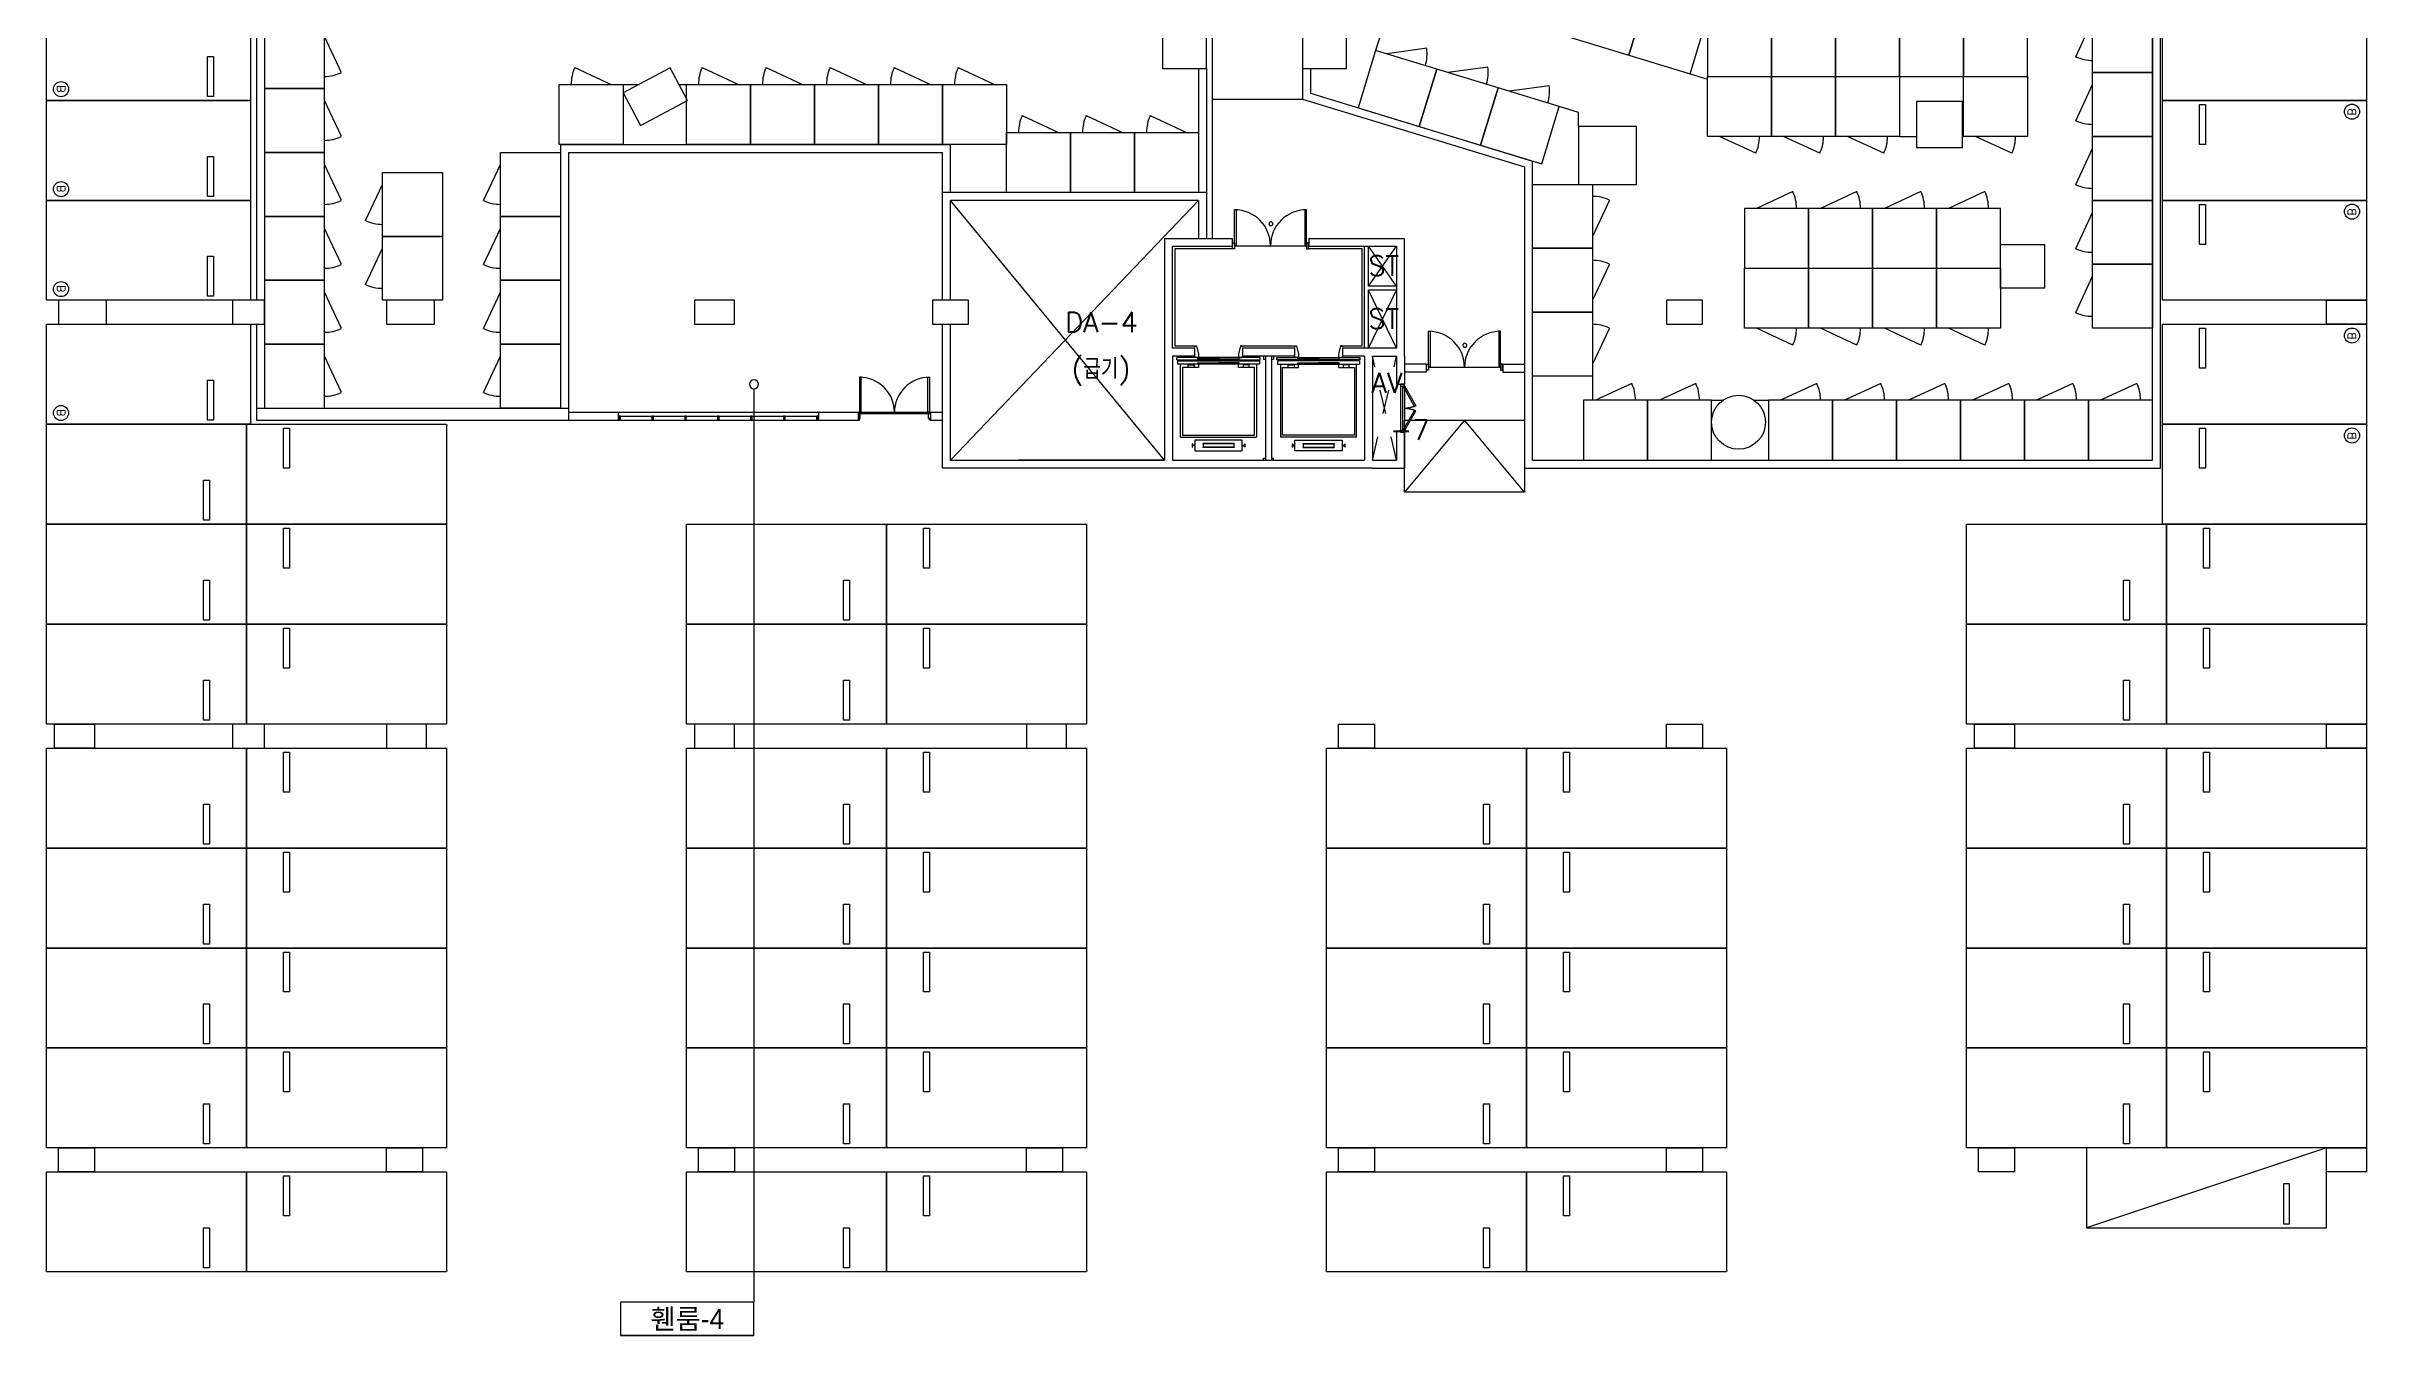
# Model space of a CAD drawing. Header units: millimetres. Extents: x -7614 to 421357, y 87385 to 341757.
# Drawn here: x 307320 to 365320, y 176932 to 209178 of the extents above; entities that cross this region are included whole.
import ezdxf
from ezdxf.enums import TextEntityAlignment as Align

# ---------------------------------------------------------------- set-up
doc = ezdxf.new("R2010")
doc.units = ezdxf.units.MM
doc.header["$LTSCALE"] = 600
doc.header["$MEASUREMENT"] = 0
doc.linetypes.add('HIDDEN', pattern=[2, 1, -1])
for name, color, linetype in [('e-plan', 9, 'CONTINUOUS'), ('e-room-box', 7, 'CONTINUOUS'), ('e-text', 6, 'CONTINUOUS')]:
    doc.layers.add(name, color=color, linetype=linetype)
doc.styles.add('kiahn', font='romans.shx', dxfattribs={"bigfont": 'cadhs.shx'})
doc.styles.add('돋움', font='Dotum.ttf')

msp = doc.modelspace()

# ---------------------------------------------------------------- linework, layer by layer
at = {"layer": 'e-plan'}
for p, q in [((360170, 198627), (360170, 229327)), ((312770, 228777), (312770, 200127)), ((359970, 198827), (359970, 227420)), ((312570, 212827), (312570, 202827)), ((307320, 207827), (307320, 210327)), ((312420, 210327), (312420, 207827)), ((347315, 210395), (346877, 208960)), ((346877, 208960), (347315, 210395)), ((358470, 208527), (358470, 210127)), ((359970, 210127), (359970, 208527)), ((360220, 207827), (360220, 210327)), ((365320, 210327), (365320, 207827)), ((312770, 209727), (312770, 208127)), ((314270, 208127), (314270, 209727)), ((314693, 208520), (314270, 209427)), ((336459, 209727), (336459, 204377)), ((340667, 209468), (340548, 209078)), ((345347, 209428), (346877, 208960)), ((348407, 208492), (348845, 209927)), ((348845, 209927), (348845, 208427)), ((350445, 208427), (350445, 209927)), ((350445, 209927), (350445, 208427)), ((352045, 209927), (352045, 208427)), ((352045, 208427), (352045, 209927)), ((353645, 209927), (353645, 208427)), ((353645, 208427), (353645, 209927)), ((355245, 209927), (355245, 208427)), ((355245, 208427), (355245, 209927)), ((356845, 208427), (356845, 209927)), ((358048, 208920), (358470, 209827)), ((311345, 207927), (311345, 208927)), ((311345, 208927), (311495, 208927)), ((311495, 208927), (311495, 207927)), ((340548, 209078), (340110, 207644)), ((342078, 208610), (340548, 209078)), ((341826, 209130), (340835, 208990)), ((346877, 208960), (348407, 208492)), ((320137, 208227), (321737, 208227)), ((320137, 206727), (320137, 208227)), ((320531, 208649), (321437, 208227)), ((321737, 208227), (322139, 208227)), ((321737, 208227), (321737, 206727)), ((322915, 208639, 0), (321741, 208015, 0)), ((323347, 207827, 0), (322915, 208639, 0)), ((323134, 208227), (323344, 208227)), ((323320, 208227), (324920, 208227)), ((323320, 206727), (323320, 208227)), ((323714, 208649), (324620, 208227)), ((324920, 208227), (324920, 206727)), ((324920, 208227), (326520, 208227)), ((324920, 206727), (324920, 208227)), ((325314, 208649), (326220, 208227)), ((326520, 208227), (326520, 206727)), ((326520, 208227), (328120, 208227)), ((326520, 206727), (326520, 208227)), ((326914, 208649), (327820, 208227)), ((328120, 208227), (328120, 206727)), ((328120, 208227), (329720, 208227)), ((328120, 206727), (328120, 208227)), ((328514, 208649), (329420, 208227)), ((329720, 208227), (329720, 206727)), ((329720, 208227), (331320, 208227)), ((329720, 206727), (329720, 208227)), ((330114, 208649), (331020, 208227)), ((331320, 208227), (331320, 206727)), ((336120, 208627), (336120, 205527)), ((336320, 208627), (336320, 205527)), ((338720, 208627), (338720, 207859)), ((338920, 208627), (338920, 208007)), ((341640, 207176), (342078, 208610)), ((342078, 208610), (341640, 207176)), ((343608, 208143), (342078, 208610)), ((343356, 208662), (342365, 208523)), ((348407, 208492), (348845, 208358)), ((348845, 208427), (350445, 208427)), ((348845, 206927), (348845, 208427)), ((348845, 208427), (350445, 208427)), ((350445, 206927), (350445, 208427)), ((350445, 208427), (352045, 208427)), ((350445, 208427), (352045, 208427)), ((350445, 208427), (350445, 206927)), ((352045, 206927), (352045, 208427)), ((352045, 208427), (353645, 208427)), ((352045, 208427), (352045, 206927)), ((352045, 208427), (353645, 208427)), ((353645, 208427), (355245, 208427)), ((353645, 208427), (353645, 206927)), ((355245, 206927), (355245, 208427)), ((355245, 208427), (356845, 208427)), ((355245, 208427), (356845, 208427)), ((356845, 208427), (356845, 206927)), ((358048, 207320), (358470, 208227)), ((359970, 208527), (358470, 208527)), ((358470, 206927), (358470, 208527)), ((358470, 208527), (359970, 208527)), ((359970, 208527), (359970, 206927)), ((312420, 207827), (307320, 207827)), ((307320, 205327), (307320, 207827)), ((307320, 207827), (312420, 207827)), ((311495, 207927), (311345, 207927)), ((312420, 207827), (312420, 205327)), ((314270, 208127), (312770, 208127)), ((312770, 208127), (312770, 206527)), ((312770, 208127), (314270, 208127)), ((314270, 206527), (314270, 208127)), ((314693, 206920), (314270, 207827)), ((321741, 208015, 0), (322172, 207203, 0)), ((322172, 207203, 0), (323347, 207827, 0)), ((338720, 207859), (344270, 206163)), ((338920, 208007), (344470, 206311)), ((340110, 207644), (341640, 207176)), ((343608, 208143), (343170, 206708)), ((343170, 206708), (343608, 208143)), ((345138, 207675), (343608, 208143)), ((344886, 208194), (343895, 208055)), ((344700, 206240), (345138, 207675)), ((345620, 207527), (345138, 207675)), ((365320, 207827), (360220, 207827)), ((360220, 205327), (360220, 207827)), ((360220, 207827), (365320, 207827)), ((361145, 207727), (361295, 207727)), ((361145, 206727), (361145, 207727)), ((361295, 207727), (361295, 206727)), ((365320, 207827), (365320, 205327)), ((331714, 207449), (332620, 207027)), ((333314, 207449), (334220, 207027)), ((334914, 207449), (335820, 207027)), ((341640, 207176), (343170, 206708)), ((345620, 207177), (345620, 207527)), ((314270, 206527), (312770, 206527)), ((312770, 206527), (312770, 204927)), ((312770, 206527), (314270, 206527)), ((314270, 204927), (314270, 206527)), ((318670, 204927), (318670, 206527)), ((318670, 206527), (320170, 206527)), ((321737, 206727), (320137, 206727)), ((320170, 206727), (320170, 200127)), ((320170, 206727), (329920, 206727)), ((320170, 206527), (320170, 204927)), ((320370, 206527), (320370, 200127)), ((320370, 206527), (329720, 206527)), ((324920, 206727), (323320, 206727)), ((326520, 206727), (324920, 206727)), ((328120, 206727), (326520, 206727)), ((329720, 206727), (328120, 206727)), ((331320, 206727), (329720, 206727)), ((329720, 205527), (329720, 206527)), ((329920, 205527), (329920, 206727)), ((331320, 207027), (332920, 207027)), ((331320, 205527), (331320, 207027)), ((332920, 207027), (334520, 207027)), ((332920, 205527), (332920, 207027)), ((332920, 207027), (332920, 205527)), ((334520, 207027), (336120, 207027)), ((334520, 205527), (334520, 207027)), ((334520, 207027), (334520, 205527)), ((336120, 207027), (336120, 205527)), ((343170, 206708), (344700, 206240)), ((350445, 206927), (348845, 206927)), ((350052, 206504), (349145, 206927)), ((352045, 206927), (350445, 206927)), ((351652, 206504), (350745, 206927)), ((353645, 206927), (352045, 206927)), ((353252, 206504), (352345, 206927)), ((353645, 206927), (354070, 206927)), ((355220, 206927), (355245, 206927)), ((356845, 206927), (355245, 206927)), ((356452, 206504), (355545, 206927)), ((358048, 205720), (358470, 206627)), ((359970, 206927), (358470, 206927)), ((358470, 205327), (358470, 206927)), ((358470, 206927), (359970, 206927)), ((359970, 206927), (359970, 205327)), ((361295, 206727), (361145, 206727)), ((311345, 205427), (311345, 206427)), ((311345, 206427), (311495, 206427)), ((311495, 206427), (311495, 205427)), ((314693, 205320), (314270, 206227)), ((315720, 204427), (315720, 206027)), ((315720, 206027), (317220, 206027)), ((317220, 206027), (317220, 204427)), ((318248, 205320), (318670, 206227)), ((344270, 206163), (344270, 198627)), ((344470, 198827), (344470, 206311)), ((312420, 205327), (307320, 205327)), ((307320, 202827), (307320, 205327)), ((307320, 205327), (312420, 205327)), ((311495, 205427), (311345, 205427)), ((312420, 205327), (312420, 202827)), ((315298, 204820), (315720, 205727)), ((329720, 202827), (329720, 205527)), ((336320, 205527), (329720, 205527)), ((329920, 202827), (329920, 205327)), ((336120, 205327), (329920, 205327)), ((335270, 198827), (329920, 205327)), ((329920, 198827), (336120, 205327)), ((332920, 205527), (331320, 205527)), ((334520, 205527), (332920, 205527)), ((336120, 205527), (334520, 205527)), ((336120, 205327), (336120, 204377)), ((336320, 205527), (336320, 204377)), ((344470, 204127), (344470, 205727)), ((344470, 205727), (345970, 205727)), ((345970, 205727), (345970, 204127)), ((346393, 205333), (345970, 204427)), ((350977, 205549), (350070, 205127)), ((352577, 205549), (351670, 205127)), ((354177, 205549), (353270, 205127)), ((355777, 205549), (354870, 205127)), ((359970, 205327), (358470, 205327)), ((358470, 203727), (358470, 205327)), ((358470, 205327), (359970, 205327)), ((359970, 205327), (359970, 203727)), ((365320, 205327), (360220, 205327)), ((360220, 202827), (360220, 205327)), ((360220, 205327), (365320, 205327)), ((365320, 205327), (365320, 202827)), ((314270, 204927), (312770, 204927)), ((312770, 204927), (312770, 203327)), ((312770, 204927), (314270, 204927)), ((314270, 203327), (314270, 204927)), ((318670, 203327), (318670, 204927)), ((318670, 204927), (320170, 204927)), ((320170, 204927), (318670, 204927)), ((320170, 204927), (320170, 203327)), ((337020, 204192), (337020, 205092)), ((337020, 205092), (337060, 205092)), ((337060, 205092), (337060, 204192)), ((338820, 205092), (338780, 205092)), ((338780, 205092), (338780, 204192)), ((338820, 204192), (338820, 205092)), ((351370, 205127), (349770, 205127)), ((349770, 205127), (349770, 203627)), ((352970, 205127), (351370, 205127)), ((351370, 205127), (351370, 203627)), ((351370, 203627), (351370, 205127)), ((354570, 205127), (352970, 205127)), ((352970, 205127), (352970, 203627)), ((352970, 203627), (352970, 205127)), ((356170, 205127), (354570, 205127)), ((354570, 205127), (354570, 203627)), ((354570, 203627), (354570, 205127)), ((356170, 203627), (356170, 205127)), ((358048, 204120), (358470, 205027)), ((361145, 205227), (361295, 205227)), ((361145, 204227), (361145, 205227)), ((361295, 205227), (361295, 204227)), ((314693, 203720), (314270, 204627)), ((315720, 202827), (315720, 204427)), ((315720, 204427), (317220, 204427)), ((317220, 204427), (315720, 204427)), ((317220, 204427), (317220, 202827)), ((318248, 203720), (318670, 204627)), ((335270, 204377), (335270, 198827)), ((335270, 204377), (336960, 204377)), ((335270, 204377), (336960, 204377)), ((335470, 201627), (335470, 204177)), ((335470, 204177), (336960, 204177)), ((336960, 204377), (336960, 204177)), ((336970, 204117), (336970, 204267)), ((336970, 204267), (337020, 204267)), ((337020, 204267), (337020, 204117)), ((337020, 204192), (338820, 204192)), ((337060, 204192), (337020, 204192)), ((338780, 204192), (338820, 204192)), ((338820, 204267), (338820, 204117)), ((338870, 204267), (338820, 204267)), ((338870, 204117), (338870, 204267)), ((338880, 204377), (341270, 204377)), ((338880, 204377), (338880, 204377)), ((338880, 204377), (338880, 204177)), ((338880, 204177), (341070, 204177)), ((340270, 201627), (340270, 204177)), ((340370, 203177), (340370, 204177)), ((340370, 203177), (341070, 204177)), ((341070, 203177), (340370, 204177)), ((341070, 204177), (341070, 201627)), ((341270, 201427), (341270, 204377)), ((361295, 204227), (361145, 204227)), ((311345, 202927), (311345, 203927)), ((311345, 203927), (311495, 203927)), ((311495, 203927), (311495, 202927)), ((315298, 203220), (315720, 204127)), ((336970, 204117), (335530, 204117)), ((335530, 204117), (335530, 201687)), ((337020, 204117), (336970, 204117)), ((338820, 204117), (338870, 204117)), ((340210, 204117), (338870, 204117)), ((340210, 201687), (340210, 204117)), ((345970, 204127), (344470, 204127)), ((344470, 202527), (344470, 204127)), ((344470, 204127), (345970, 204127)), ((345970, 204127), (345970, 202527)), ((346393, 203733), (345970, 202827)), ((349770, 202127), (349770, 203627)), ((349770, 203627), (351370, 203627)), ((349770, 203627), (351370, 203627)), ((351370, 202127), (351370, 203627)), ((351370, 203627), (352970, 203627)), ((351370, 203627), (352970, 203627)), ((351370, 203627), (351370, 202127)), ((352970, 202127), (352970, 203627)), ((352970, 203627), (354570, 203627)), ((352970, 203627), (354570, 203627)), ((352970, 203627), (352970, 202127)), ((354570, 203627), (356170, 203627)), ((354570, 202127), (354570, 203627)), ((354570, 203627), (356170, 203627)), ((354570, 203627), (354570, 202127)), ((356170, 203627), (356170, 202127)), ((359970, 203727), (358470, 203727)), ((358470, 202127), (358470, 203727)), ((358470, 203727), (359970, 203727)), ((359970, 203727), (359970, 202127)), ((314270, 203327), (312770, 203327)), ((312770, 203327), (312770, 201727)), ((312770, 203327), (314270, 203327)), ((314270, 201727), (314270, 203327)), ((314693, 202120), (314270, 203027)), ((318248, 202120), (318670, 203027)), ((318670, 201727), (318670, 203327)), ((318670, 203327), (320170, 203327)), ((320170, 203327), (318670, 203327)), ((320170, 203327), (320170, 201727)), ((341070, 203177), (340370, 203177)), ((340370, 201627), (340370, 203077)), ((341070, 203077), (340370, 203077)), ((340370, 201627), (341070, 203077)), ((341070, 201627), (340370, 203077)), ((358048, 202520), (358470, 203427)), ((312420, 202827), (307320, 202827)), ((311495, 202927), (311345, 202927)), ((317220, 202827), (315720, 202827)), ((345970, 202527), (344470, 202527)), ((344470, 200927), (344470, 202527)), ((344470, 202527), (345970, 202527)), ((345970, 202527), (345970, 200927)), ((365320, 202827), (360220, 202827)), ((307320, 199727), (307320, 202227)), ((307320, 202227), (312420, 202227)), ((312420, 202227), (312420, 199727)), ((312570, 202227), (312570, 200127)), ((329720, 198627), (329720, 202227)), ((329920, 198827), (329920, 202227)), ((341870, 201152), (341870, 202052)), ((341870, 202052), (341910, 202052)), ((341910, 202052), (341910, 201152)), ((343670, 202052), (343630, 202052)), ((343630, 202052), (343630, 201152)), ((343670, 201152), (343670, 202052)), ((346393, 202133), (345970, 201227)), ((351370, 202127), (349770, 202127)), ((350977, 201704), (350070, 202127)), ((352970, 202127), (351370, 202127)), ((352577, 201704), (351670, 202127)), ((354570, 202127), (352970, 202127)), ((354177, 201704), (353270, 202127)), ((356170, 202127), (354570, 202127)), ((355777, 201704), (354870, 202127)), ((359970, 202127), (358470, 202127)), ((360220, 199727), (360220, 202227)), ((360220, 202227), (365320, 202227)), ((361145, 202127), (361295, 202127)), ((361145, 201127), (361145, 202127)), ((361295, 202127), (361295, 201127)), ((365320, 202227), (365320, 199727)), ((314270, 201727), (312770, 201727)), ((312770, 201727), (312770, 200127)), ((312770, 201727), (314270, 201727)), ((314270, 200127), (314270, 201727)), ((314693, 200520), (314270, 201427)), ((318248, 200520), (318670, 201427)), ((318670, 200127), (318670, 201727)), ((318670, 201727), (320170, 201727)), ((320170, 201727), (318670, 201727)), ((320170, 201727), (320170, 200127)), ((336020, 201627), (335470, 201627)), ((335470, 201427), (335470, 198827)), ((336020, 201427), (335470, 201427)), ((335530, 201687), (336020, 201687)), ((337660, 201397), (335580, 201397)), ((335580, 201342), (335580, 201397)), ((335580, 201342), (337660, 201342)), ((335595, 201312), (337645, 201312)), ((335595, 201312), (335595, 201230)), ((336020, 201687), (336020, 201662)), ((336020, 201662), (336040, 201662)), ((336020, 201627), (336020, 201427)), ((336040, 201417), (336020, 201417)), ((336020, 201417), (336020, 201397)), ((336040, 201662), (336040, 201687)), ((336040, 201687), (336070, 201687)), ((336040, 201397), (336040, 201417)), ((336120, 201397), (336040, 201397)), ((336070, 201687), (336120, 201477)), ((336100, 201387), (336619, 201387)), ((336100, 201355), (336100, 201387)), ((336619, 201355), (336100, 201355)), ((336100, 201267), (336619, 201267)), ((336100, 201235), (336100, 201267)), ((336120, 201477), (336120, 201397)), ((336619, 201387), (336619, 201355)), ((336619, 201267), (336619, 201235)), ((337140, 201387), (336621, 201387)), ((336621, 201387), (336621, 201355)), ((336621, 201355), (337140, 201355)), ((337140, 201267), (336621, 201267)), ((336621, 201267), (336621, 201235)), ((337170, 201687), (337120, 201477)), ((337120, 201477), (337120, 201397)), ((337120, 201397), (337200, 201397)), ((337140, 201355), (337140, 201387)), ((337140, 201235), (337140, 201267)), ((337200, 201687), (337170, 201687)), ((337200, 201662), (337200, 201687)), ((337220, 201662), (337200, 201662)), ((337200, 201397), (337200, 201417)), ((337200, 201417), (337220, 201417)), ((337220, 201687), (337220, 201662)), ((337220, 201687), (338520, 201687)), ((338520, 201627), (337220, 201627)), ((337220, 201627), (337220, 201427)), ((338520, 201427), (337220, 201427)), ((337220, 201417), (337220, 201397)), ((337645, 201312), (337645, 201230)), ((337660, 201342), (337660, 201397)), ((337745, 201427), (337745, 201352)), ((337745, 201352), (337795, 201352)), ((337795, 201427), (337795, 198827)), ((337945, 201427), (337945, 198827)), ((337945, 201352), (337995, 201352)), ((337995, 201427), (337995, 201352)), ((338080, 201397), (340160, 201397)), ((338080, 201342), (338080, 201397)), ((340160, 201342), (338080, 201342)), ((340145, 201312), (338095, 201312)), ((338095, 201312), (338095, 201230)), ((338520, 201687), (338520, 201662)), ((338520, 201662), (338540, 201662)), ((338520, 201627), (338520, 201427)), ((338540, 201417), (338520, 201417)), ((338520, 201417), (338520, 201397)), ((338540, 201662), (338540, 201687)), ((338540, 201687), (338570, 201687)), ((338540, 201397), (338540, 201417)), ((338620, 201397), (338540, 201397)), ((338570, 201687), (338620, 201477)), ((338600, 201387), (339119, 201387)), ((338600, 201355), (338600, 201387)), ((339119, 201355), (338600, 201355)), ((338600, 201267), (339119, 201267)), ((338600, 201235), (338600, 201267)), ((338620, 201477), (338620, 201397)), ((339119, 201387), (339119, 201355)), ((339119, 201267), (339119, 201235)), ((339640, 201387), (339121, 201387)), ((339121, 201387), (339121, 201355)), ((339121, 201355), (339640, 201355)), ((339640, 201267), (339121, 201267)), ((339121, 201267), (339121, 201235)), ((339670, 201687), (339620, 201477)), ((339620, 201477), (339620, 201397)), ((339620, 201397), (339700, 201397)), ((339640, 201355), (339640, 201387)), ((339640, 201235), (339640, 201267)), ((339700, 201687), (339670, 201687)), ((339700, 201662), (339700, 201687)), ((339720, 201662), (339700, 201662)), ((339700, 201397), (339700, 201417)), ((339700, 201417), (339720, 201417)), ((339720, 201687), (339720, 201662)), ((339720, 201687), (340210, 201687)), ((341070, 201627), (339720, 201627)), ((339720, 201627), (339720, 201427)), ((340270, 201427), (339720, 201427)), ((339720, 201417), (339720, 201397)), ((340145, 201312), (340145, 201230)), ((340160, 201342), (340160, 201397)), ((340270, 201427), (340270, 198827)), ((340470, 201427), (340470, 198827)), ((340470, 201427), (341070, 201427)), ((341070, 201427), (341070, 200727)), ((341270, 201427), (341270, 200727)), ((311345, 199827), (311345, 200827)), ((311345, 200827), (311495, 200827)), ((311495, 200827), (311495, 199827)), ((327645, 200902), (327645, 200027)), ((327685, 200902), (327645, 200902)), ((327685, 200027), (327685, 200902)), ((329355, 200027), (329355, 200902)), ((329355, 200902), (329395, 200902)), ((329395, 200902), (329395, 200027)), ((337645, 201230), (335595, 201230)), ((335670, 199406), (335670, 201230)), ((335815, 201150), (335720, 201150)), ((335720, 201150), (335720, 199450)), ((336120, 201150), (335815, 201150)), ((335858, 201150), (335858, 201217)), ((335858, 201217), (336008, 201217)), ((336008, 201217), (336008, 201150)), ((336619, 201235), (336100, 201235)), ((336120, 201230), (336120, 201150)), ((336621, 201235), (337140, 201235)), ((337120, 201150), (337120, 201230)), ((337478, 201150), (337120, 201150)), ((337383, 201217), (337233, 201217)), ((337233, 201217), (337233, 201150)), ((337383, 201150), (337383, 201217)), ((337520, 201150), (337478, 201150)), ((337520, 199450), (337520, 201150)), ((337570, 201230), (337570, 199406)), ((338095, 201230), (340145, 201230)), ((338170, 201230), (338170, 199406)), ((338220, 199450), (338220, 201150)), ((338220, 201150), (338262, 201150)), ((338262, 201150), (338620, 201150)), ((338358, 201150), (338358, 201217)), ((338358, 201217), (338508, 201217)), ((338508, 201217), (338508, 201150)), ((339119, 201235), (338600, 201235)), ((338620, 201150), (338620, 201230)), ((339121, 201235), (339640, 201235)), ((339620, 201230), (339620, 201150)), ((339620, 201150), (339925, 201150)), ((339883, 201217), (339733, 201217)), ((339733, 201217), (339733, 201150)), ((339883, 201150), (339883, 201217)), ((339925, 201150), (340020, 201150)), ((340020, 201150), (340020, 199450)), ((340070, 199406), (340070, 201230)), ((341070, 200727), (341270, 200727)), ((341270, 200727), (341170, 200727)), ((341170, 200727), (341170, 200692)), ((341170, 200692), (341170, 200677)), ((341220, 200677), (341220, 200692)), ((341220, 200692), (341270, 200692)), ((341810, 201227), (341270, 201227)), ((341810, 201027), (341270, 201027)), ((341270, 200692), (341270, 200727)), ((341270, 200692), (341270, 199562)), ((341810, 201227), (341810, 201027)), ((341820, 201077), (341820, 201227)), ((341820, 201227), (341870, 201227)), ((341870, 201077), (341820, 201077)), ((341870, 201227), (341870, 201077)), ((341870, 201152), (343670, 201152)), ((341910, 201152), (341870, 201152)), ((343630, 201152), (343670, 201152)), ((343670, 201227), (343670, 201077)), ((343720, 201227), (343670, 201227)), ((343670, 201077), (343720, 201077)), ((343720, 201077), (343720, 201227)), ((343730, 201227), (343730, 201027)), ((343730, 201227), (344270, 201227)), ((343730, 201027), (344270, 201027)), ((345970, 200927), (344470, 200927)), ((345970, 200927), (345970, 200327)), ((346952, 200749), (346045, 200327)), ((348552, 200749), (347645, 200327)), ((351577, 200749), (350670, 200327)), ((353177, 200749), (352270, 200327)), ((354777, 200749), (353870, 200327)), ((356377, 200749), (355470, 200327)), ((357977, 200749), (357070, 200327)), ((359577, 200749), (358670, 200327)), ((361295, 201127), (361145, 201127)), ((312570, 200127), (320370, 200127)), ((312570, 200127), (312570, 199827)), ((312770, 200127), (314270, 200127)), ((320170, 200127), (318670, 200127)), ((320370, 200127), (320370, 199827)), ((341170, 200677), (341170, 199577)), ((341170, 200677), (341220, 200677)), ((341220, 200677), (341220, 199577)), ((347345, 200327), (345745, 200327)), ((345745, 200327), (345745, 198827)), ((347345, 198827), (347345, 200327)), ((348945, 200327), (347345, 200327)), ((347345, 200327), (347345, 198827)), ((348945, 200327), (349229, 200327)), ((348945, 198827), (348945, 200327)), ((350012, 200327), (350370, 200327)), ((351970, 200327), (350370, 200327)), ((350370, 200327), (350370, 198827)), ((353570, 200327), (351970, 200327)), ((351970, 200327), (351970, 198827)), ((351970, 198827), (351970, 200327)), ((353570, 198827), (353570, 200327)), ((355170, 200327), (353570, 200327)), ((353570, 200327), (353570, 198827)), ((356770, 200327), (355170, 200327)), ((355170, 200327), (355170, 198827)), ((355170, 198827), (355170, 200327)), ((358370, 200327), (356770, 200327)), ((356770, 200327), (356770, 198827)), ((356770, 198827), (356770, 200327)), ((359970, 200327), (358370, 200327)), ((358370, 200327), (358370, 198827)), ((358370, 198827), (358370, 200327)), ((359970, 198827), (359970, 200327)), ((307320, 197227), (307320, 199727)), ((307320, 199727), (312320, 199727)), ((312420, 199727), (307320, 199727)), ((311495, 199827), (311345, 199827)), ((312320, 199727), (312320, 197227)), ((312320, 197227), (312320, 199727)), ((312320, 199727), (317320, 199727)), ((312570, 199827), (320370, 199827)), ((313245, 199627), (313395, 199627)), ((313245, 198627), (313245, 199627)), ((313395, 199627), (313395, 198627)), ((317320, 199727), (317320, 197227)), ((320370, 200027), (321620, 200027)), ((320370, 199827), (321620, 199827)), ((321620, 199827), (321620, 200027)), ((321620, 200027), (326620, 200027)), ((321670, 199927), (321630, 199927)), ((321630, 199927), (321630, 199827)), ((321630, 199827), (321670, 199827)), ((321650, 199927), (326590, 199927)), ((321650, 199827), (326590, 199827)), ((321670, 199827), (321670, 199927)), ((322494, 199927), (322454, 199927)), ((322454, 199927), (322454, 199827)), ((322454, 199827), (322494, 199827)), ((322494, 199827), (322494, 199927)), ((323317, 199927), (323277, 199927)), ((323277, 199927), (323277, 199827)), ((323277, 199827), (323317, 199827)), ((323317, 199827), (323317, 199927)), ((324140, 199927), (324100, 199927)), ((324100, 199927), (324100, 199827)), ((324100, 199827), (324140, 199827)), ((324140, 199827), (324140, 199927)), ((324964, 199927), (324924, 199927)), ((324924, 199927), (324924, 199827)), ((324924, 199827), (324964, 199827)), ((324964, 199827), (324964, 199927)), ((325787, 199927), (325747, 199927)), ((325747, 199927), (325747, 199827)), ((325747, 199827), (325787, 199827)), ((325787, 199827), (325787, 199927)), ((326610, 199927), (326570, 199927)), ((326570, 199927), (326570, 199827)), ((326570, 199827), (326610, 199827)), ((326610, 199827), (326610, 199927)), ((326620, 200027), (326620, 199827)), ((326620, 200027), (327620, 200027)), ((326620, 199827), (327620, 199827)), ((327620, 199827), (327620, 200027)), ((327645, 200027), (327620, 200027)), ((327620, 200027), (327620, 199827)), ((327620, 199827), (327645, 199827)), ((327645, 200027), (329395, 200027)), ((327645, 200027), (327685, 200027)), ((327645, 199987), (327645, 200027)), ((327665, 199987), (327645, 199987)), ((327645, 199827), (327645, 199867)), ((327645, 199867), (327665, 199867)), ((329375, 199987), (327665, 199987)), ((327665, 199867), (327665, 199987)), ((329395, 200027), (329355, 200027)), ((329375, 199867), (329375, 199987)), ((329375, 199987), (329395, 199987)), ((329395, 199867), (329375, 199867)), ((329395, 199987), (329395, 200027)), ((329395, 200027), (329420, 200027)), ((329395, 199827), (329395, 199867)), ((329420, 199827), (329395, 199827)), ((329420, 200027), (329420, 199827)), ((329420, 200027), (329720, 200027)), ((329420, 200027), (329420, 199827)), ((329420, 199827), (329720, 199827)), ((341070, 199527), (341070, 198827)), ((341170, 199562), (341170, 199577)), ((341170, 199577), (341220, 199577)), ((341170, 199527), (341170, 199562)), ((341170, 199527), (341270, 199527)), ((341270, 199527), (341170, 199527)), ((341220, 199577), (341220, 199562)), ((341220, 199562), (341270, 199562)), ((342770, 199827), (341270, 198027)), ((341270, 198027), (341270, 199827)), ((341270, 199827), (344270, 199827)), ((341270, 199562), (341270, 199527)), ((341270, 199527), (341270, 198627)), ((344270, 198027), (342770, 199827)), ((344270, 199827), (344270, 198027)), ((365320, 199727), (360220, 199727)), ((360220, 197227), (360220, 199727)), ((360220, 199727), (365320, 199727)), ((361145, 199627), (361295, 199627)), ((361145, 198627), (361145, 199627)), ((361295, 199627), (361295, 198627)), ((365320, 199727), (365320, 197227)), ((335670, 199406), (337570, 199406)), ((335720, 199450), (337520, 199450)), ((335958, 199240), (335958, 199151)), ((335964, 199240), (335958, 199240)), ((335964, 199151), (335958, 199151)), ((335966, 199238), (335969, 199204)), ((335969, 199188), (335966, 199154)), ((335969, 199204), (335972, 199200)), ((335969, 199188), (335972, 199191)), ((335985, 199200), (335972, 199200)), ((335985, 199191), (335972, 199191)), ((335988, 199204), (335985, 199200)), ((335988, 199188), (335985, 199191)), ((336019, 199204), (335988, 199204)), ((336019, 199188), (335988, 199188)), ((336020, 199203), (336019, 199204)), ((336020, 199189), (336019, 199188)), ((336020, 199203), (336020, 199189)), ((337210, 199326), (336030, 199326)), ((336030, 199326), (336030, 199066)), ((336030, 199066), (337210, 199066)), ((337008, 199246), (336232, 199246)), ((336232, 199246), (336232, 199238)), ((337008, 199238), (336232, 199238)), ((337008, 199154), (336232, 199154)), ((336232, 199154), (336232, 199146)), ((337008, 199146), (336232, 199146)), ((336240, 199238), (336240, 199154)), ((337000, 199238), (337000, 199154)), ((337008, 199246), (337008, 199238)), ((337008, 199154), (337008, 199146)), ((337210, 199066), (337210, 199326)), ((337220, 199203), (337221, 199204)), ((337220, 199203), (337220, 199189)), ((337220, 199189), (337221, 199188)), ((337221, 199204), (337252, 199204)), ((337221, 199188), (337252, 199188)), ((337252, 199204), (337256, 199200)), ((337252, 199188), (337256, 199191)), ((337256, 199200), (337268, 199200)), ((337256, 199191), (337268, 199191)), ((337272, 199204), (337268, 199200)), ((337272, 199188), (337268, 199191)), ((337274, 199238), (337272, 199204)), ((337272, 199188), (337274, 199154)), ((337277, 199240), (337282, 199240)), ((337277, 199151), (337282, 199151)), ((337282, 199240), (337282, 199151)), ((340070, 199406), (338170, 199406)), ((340020, 199450), (338220, 199450)), ((338458, 199240), (338458, 199151)), ((338464, 199240), (338458, 199240)), ((338464, 199151), (338458, 199151)), ((338466, 199238), (338469, 199204)), ((338469, 199188), (338466, 199154)), ((338469, 199204), (338472, 199200)), ((338469, 199188), (338472, 199191)), ((338485, 199200), (338472, 199200)), ((338485, 199191), (338472, 199191)), ((338488, 199204), (338485, 199200)), ((338488, 199188), (338485, 199191)), ((338519, 199204), (338488, 199204)), ((338519, 199188), (338488, 199188)), ((338520, 199203), (338519, 199204)), ((338520, 199189), (338519, 199188)), ((338520, 199203), (338520, 199189)), ((338530, 199326), (339710, 199326)), ((338530, 199066), (338530, 199326)), ((339710, 199066), (338530, 199066)), ((338732, 199246), (339508, 199246)), ((338732, 199246), (338732, 199238)), ((338732, 199238), (339508, 199238)), ((338732, 199154), (339508, 199154)), ((338732, 199154), (338732, 199146)), ((338732, 199146), (339508, 199146)), ((338740, 199238), (338740, 199154)), ((339500, 199238), (339500, 199154)), ((339508, 199246), (339508, 199238)), ((339508, 199154), (339508, 199146)), ((339710, 199326), (339710, 199066)), ((339720, 199203), (339721, 199204)), ((339720, 199203), (339720, 199189)), ((339720, 199189), (339721, 199188)), ((339721, 199204), (339752, 199204)), ((339721, 199188), (339752, 199188)), ((339752, 199204), (339756, 199200)), ((339752, 199188), (339756, 199191)), ((339756, 199200), (339768, 199200)), ((339756, 199191), (339768, 199191)), ((339772, 199204), (339768, 199200)), ((339772, 199188), (339768, 199191)), ((339774, 199238), (339772, 199204)), ((339772, 199188), (339774, 199154)), ((339777, 199240), (339782, 199240)), ((339777, 199151), (339782, 199151)), ((339782, 199240), (339782, 199151)), ((313395, 198627), (313245, 198627)), ((340470, 198627), (329720, 198627)), ((329920, 198827), (335270, 198827)), ((335270, 198827), (331620, 198827)), ((335470, 198827), (340270, 198827)), ((337745, 198827), (337745, 198882)), ((337745, 198882), (337795, 198882)), ((337945, 198882), (337995, 198882)), ((337995, 198827), (337995, 198882)), ((340470, 198827), (341070, 198827)), ((340470, 198627), (341270, 198627)), ((344270, 198627), (360170, 198627)), ((344470, 198827), (359970, 198827)), ((345745, 198827), (347345, 198827)), ((347345, 198827), (348945, 198827)), ((350370, 198827), (351970, 198827)), ((351970, 198827), (353570, 198827)), ((353570, 198827), (355170, 198827)), ((355170, 198827), (356770, 198827)), ((356770, 198827), (358370, 198827)), ((358370, 198827), (359970, 198827)), ((361295, 198627), (361145, 198627)), ((311245, 197327), (311245, 198327)), ((311245, 198327), (311395, 198327)), ((311395, 198327), (311395, 197327)), ((344270, 198027), (341270, 198027)), ((307320, 194727), (307320, 197227)), ((307320, 197227), (312320, 197227)), ((312320, 197227), (307320, 197227)), ((311395, 197327), (311245, 197327)), ((312320, 197227), (312320, 194727)), ((312320, 194727), (312320, 197227)), ((312320, 197227), (317320, 197227)), ((317320, 197227), (312320, 197227)), ((317320, 197227), (317320, 194727)), ((323320, 194727), (323320, 197227)), ((323320, 197227), (328320, 197227)), ((328320, 197227), (328320, 194727)), ((328320, 194727), (328320, 197227)), ((328320, 197227), (333320, 197227)), ((333320, 197227), (333320, 194727)), ((355320, 194727), (355320, 197227)), ((355320, 197227), (360320, 197227)), ((365320, 197227), (360220, 197227)), ((360320, 197227), (360320, 194727)), ((360320, 194727), (360320, 197227)), ((360320, 197227), (365320, 197227)), ((365320, 197227), (365320, 194727)), ((313245, 197127), (313395, 197127)), ((313245, 196127), (313245, 197127)), ((313395, 197127), (313395, 196127)), ((329245, 197127), (329395, 197127)), ((329245, 196127), (329245, 197127)), ((329395, 197127), (329395, 196127)), ((361245, 197127), (361395, 197127)), ((361245, 196127), (361245, 197127)), ((361395, 197127), (361395, 196127)), ((313395, 196127), (313245, 196127)), ((329395, 196127), (329245, 196127)), ((361395, 196127), (361245, 196127)), ((311245, 194827), (311245, 195827)), ((311245, 195827), (311395, 195827)), ((311395, 195827), (311395, 194827)), ((327245, 194827), (327245, 195827)), ((327245, 195827), (327395, 195827)), ((327395, 195827), (327395, 194827)), ((359245, 194827), (359245, 195827)), ((359245, 195827), (359395, 195827)), ((359395, 195827), (359395, 194827)), ((307320, 192227), (307320, 194727)), ((307320, 194727), (312320, 194727)), ((312320, 194727), (307320, 194727)), ((311395, 194827), (311245, 194827)), ((312320, 194727), (312320, 192227)), ((317320, 194727), (312320, 194727)), ((312320, 192227), (312320, 194727)), ((312320, 194727), (317320, 194727)), ((313245, 194627), (313395, 194627)), ((313245, 193627), (313245, 194627)), ((313395, 194627), (313395, 193627)), ((317320, 194727), (317320, 192227)), ((328320, 194727), (323320, 194727)), ((323320, 192227), (323320, 194727)), ((323320, 194727), (328320, 194727)), ((327395, 194827), (327245, 194827)), ((328320, 194727), (328320, 192227)), ((333320, 194727), (328320, 194727)), ((328320, 192227), (328320, 194727)), ((328320, 194727), (333320, 194727)), ((329245, 194627), (329395, 194627)), ((329245, 193627), (329245, 194627)), ((329395, 194627), (329395, 193627)), ((333320, 194727), (333320, 192227)), ((360320, 194727), (355320, 194727)), ((355320, 192227), (355320, 194727)), ((355320, 194727), (360320, 194727)), ((359395, 194827), (359245, 194827)), ((360320, 194727), (360320, 192227)), ((365320, 194727), (360320, 194727)), ((360320, 192227), (360320, 194727)), ((360320, 194727), (365320, 194727)), ((361245, 194627), (361395, 194627)), ((361245, 193627), (361245, 194627)), ((361395, 194627), (361395, 193627)), ((365320, 194727), (365320, 192227)), ((311245, 192327), (311245, 193327)), ((311245, 193327), (311395, 193327)), ((311395, 193327), (311395, 192327)), ((313395, 193627), (313245, 193627)), ((327245, 192327), (327245, 193327)), ((327245, 193327), (327395, 193327)), ((327395, 193327), (327395, 192327)), ((329395, 193627), (329245, 193627)), ((359245, 192327), (359245, 193327)), ((359245, 193327), (359395, 193327)), ((359395, 193327), (359395, 192327)), ((361395, 193627), (361245, 193627)), ((312320, 192227), (307320, 192227)), ((311395, 192327), (311245, 192327)), ((317320, 192227), (312320, 192227)), ((328320, 192227), (323320, 192227)), ((327395, 192327), (327245, 192327)), ((333320, 192227), (328320, 192227)), ((360320, 192227), (355320, 192227)), ((359395, 192327), (359245, 192327)), ((365320, 192227), (360320, 192227)), ((307320, 189127), (307320, 191627)), ((307320, 191627), (312320, 191627)), ((312320, 191627), (312320, 189127)), ((312320, 189127), (312320, 191627)), ((312320, 191627), (317320, 191627)), ((313245, 191527), (313395, 191527)), ((313245, 190527), (313245, 191527)), ((313395, 191527), (313395, 190527)), ((317320, 191627), (317320, 189127)), ((323320, 189127), (323320, 191627)), ((323320, 191627), (328320, 191627)), ((328320, 191627), (328320, 189127)), ((328320, 189127), (328320, 191627)), ((328320, 191627), (333320, 191627)), ((329245, 191527), (329395, 191527)), ((329245, 190527), (329245, 191527)), ((329395, 191527), (329395, 190527)), ((333320, 191627), (333320, 189127)), ((339320, 189127), (339320, 191627)), ((339320, 191627), (344320, 191627)), ((344320, 191627), (344320, 189127)), ((344320, 189127), (344320, 191627)), ((344320, 191627), (349320, 191627)), ((345245, 191527), (345395, 191527)), ((345245, 190527), (345245, 191527)), ((345395, 191527), (345395, 190527)), ((349320, 191627), (349320, 189127)), ((355320, 189127), (355320, 191627)), ((355320, 191627), (360320, 191627)), ((360320, 191627), (360320, 189127)), ((360320, 189127), (360320, 191627)), ((360320, 191627), (365320, 191627)), ((361245, 191527), (361395, 191527)), ((361245, 190527), (361245, 191527)), ((361395, 191527), (361395, 190527)), ((365320, 191627), (365320, 189127)), ((313395, 190527), (313245, 190527)), ((329395, 190527), (329245, 190527)), ((345395, 190527), (345245, 190527)), ((361395, 190527), (361245, 190527)), ((311245, 189227), (311245, 190227)), ((311245, 190227), (311395, 190227)), ((311395, 190227), (311395, 189227)), ((327245, 189227), (327245, 190227)), ((327245, 190227), (327395, 190227)), ((327395, 190227), (327395, 189227)), ((343245, 189227), (343245, 190227)), ((343245, 190227), (343395, 190227)), ((343395, 190227), (343395, 189227)), ((359245, 189227), (359245, 190227)), ((359245, 190227), (359395, 190227)), ((359395, 190227), (359395, 189227)), ((307320, 186627), (307320, 189127)), ((307320, 189127), (312320, 189127)), ((312320, 189127), (307320, 189127)), ((311395, 189227), (311245, 189227)), ((312320, 189127), (312320, 186627)), ((317320, 189127), (312320, 189127)), ((312320, 186627), (312320, 189127)), ((312320, 189127), (317320, 189127)), ((317320, 189127), (317320, 186627)), ((323320, 186627), (323320, 189127)), ((323320, 189127), (328320, 189127)), ((328320, 189127), (323320, 189127)), ((327395, 189227), (327245, 189227)), ((328320, 189127), (328320, 186627)), ((333320, 189127), (328320, 189127)), ((328320, 186627), (328320, 189127)), ((328320, 189127), (333320, 189127)), ((333320, 189127), (333320, 186627)), ((339320, 186627), (339320, 189127)), ((339320, 189127), (344320, 189127)), ((344320, 189127), (339320, 189127)), ((343395, 189227), (343245, 189227)), ((344320, 189127), (344320, 186627)), ((349320, 189127), (344320, 189127)), ((344320, 186627), (344320, 189127)), ((344320, 189127), (349320, 189127)), ((349320, 189127), (349320, 186627)), ((355320, 186627), (355320, 189127)), ((355320, 189127), (360320, 189127)), ((360320, 189127), (355320, 189127)), ((359395, 189227), (359245, 189227)), ((360320, 189127), (360320, 186627)), ((365320, 189127), (360320, 189127)), ((360320, 186627), (360320, 189127)), ((360320, 189127), (365320, 189127)), ((365320, 189127), (365320, 186627)), ((313245, 189027), (313395, 189027)), ((313245, 188027), (313245, 189027)), ((313395, 189027), (313395, 188027)), ((329245, 189027), (329395, 189027)), ((329245, 188027), (329245, 189027)), ((329395, 189027), (329395, 188027)), ((345245, 189027), (345395, 189027)), ((345245, 188027), (345245, 189027)), ((345395, 189027), (345395, 188027)), ((361245, 189027), (361395, 189027)), ((361245, 188027), (361245, 189027)), ((361395, 189027), (361395, 188027)), ((313395, 188027), (313245, 188027)), ((329395, 188027), (329245, 188027)), ((345395, 188027), (345245, 188027)), ((361395, 188027), (361245, 188027)), ((311245, 186727), (311245, 187727)), ((311245, 187727), (311395, 187727)), ((311395, 187727), (311395, 186727)), ((327245, 186727), (327245, 187727)), ((327245, 187727), (327395, 187727)), ((327395, 187727), (327395, 186727)), ((343245, 186727), (343245, 187727)), ((343245, 187727), (343395, 187727)), ((343395, 187727), (343395, 186727)), ((359245, 186727), (359245, 187727)), ((359245, 187727), (359395, 187727)), ((359395, 187727), (359395, 186727)), ((307320, 184127), (307320, 186627)), ((307320, 186627), (312320, 186627)), ((312320, 186627), (307320, 186627)), ((311395, 186727), (311245, 186727)), ((312320, 186627), (312320, 184127)), ((317320, 186627), (312320, 186627)), ((312320, 184127), (312320, 186627)), ((312320, 186627), (317320, 186627)), ((313245, 186527), (313395, 186527)), ((313245, 185527), (313245, 186527)), ((313395, 186527), (313395, 185527)), ((317320, 186627), (317320, 184127)), ((323320, 184127), (323320, 186627)), ((323320, 186627), (328320, 186627)), ((328320, 186627), (323320, 186627)), ((327395, 186727), (327245, 186727)), ((328320, 186627), (328320, 184127)), ((333320, 186627), (328320, 186627)), ((328320, 184127), (328320, 186627)), ((328320, 186627), (333320, 186627)), ((329245, 186527), (329395, 186527)), ((329245, 185527), (329245, 186527)), ((329395, 186527), (329395, 185527)), ((333320, 186627), (333320, 184127)), ((339320, 184127), (339320, 186627)), ((339320, 186627), (344320, 186627)), ((344320, 186627), (339320, 186627)), ((343395, 186727), (343245, 186727)), ((344320, 186627), (344320, 184127)), ((349320, 186627), (344320, 186627)), ((344320, 184127), (344320, 186627)), ((344320, 186627), (349320, 186627)), ((345245, 186527), (345395, 186527)), ((345245, 185527), (345245, 186527)), ((345395, 186527), (345395, 185527)), ((349320, 186627), (349320, 184127)), ((355320, 184127), (355320, 186627)), ((355320, 186627), (360320, 186627)), ((360320, 186627), (355320, 186627)), ((359395, 186727), (359245, 186727)), ((360320, 186627), (360320, 184127)), ((365320, 186627), (360320, 186627)), ((360320, 184127), (360320, 186627)), ((360320, 186627), (365320, 186627)), ((361245, 186527), (361395, 186527)), ((361245, 185527), (361245, 186527)), ((361395, 186527), (361395, 185527)), ((365320, 186627), (365320, 184127)), ((311245, 184227), (311245, 185227)), ((311245, 185227), (311395, 185227)), ((311395, 185227), (311395, 184227)), ((313395, 185527), (313245, 185527)), ((327245, 184227), (327245, 185227)), ((327245, 185227), (327395, 185227)), ((327395, 185227), (327395, 184227)), ((329395, 185527), (329245, 185527)), ((343245, 184227), (343245, 185227)), ((343245, 185227), (343395, 185227)), ((343395, 185227), (343395, 184227)), ((345395, 185527), (345245, 185527)), ((359245, 184227), (359245, 185227)), ((359245, 185227), (359395, 185227)), ((359395, 185227), (359395, 184227)), ((361395, 185527), (361245, 185527)), ((312320, 184127), (307320, 184127)), ((307320, 181627), (307320, 184127)), ((307320, 184127), (312320, 184127)), ((311395, 184227), (311245, 184227)), ((312320, 184127), (312320, 181627)), ((317320, 184127), (312320, 184127)), ((312320, 181627), (312320, 184127)), ((312320, 184127), (317320, 184127)), ((313245, 184027), (313395, 184027)), ((313245, 183027), (313245, 184027)), ((313395, 184027), (313395, 183027)), ((317320, 184127), (317320, 181627)), ((328320, 184127), (323320, 184127)), ((323320, 181627), (323320, 184127)), ((323320, 184127), (328320, 184127)), ((327395, 184227), (327245, 184227)), ((328320, 184127), (328320, 181627)), ((333320, 184127), (328320, 184127)), ((328320, 181627), (328320, 184127)), ((328320, 184127), (333320, 184127)), ((329245, 184027), (329395, 184027)), ((329245, 183027), (329245, 184027)), ((329395, 184027), (329395, 183027)), ((333320, 184127), (333320, 181627)), ((344320, 184127), (339320, 184127)), ((339320, 181627), (339320, 184127)), ((339320, 184127), (344320, 184127)), ((343395, 184227), (343245, 184227)), ((344320, 184127), (344320, 181627)), ((349320, 184127), (344320, 184127)), ((344320, 181627), (344320, 184127)), ((344320, 184127), (349320, 184127)), ((345245, 184027), (345395, 184027)), ((345245, 183027), (345245, 184027)), ((345395, 184027), (345395, 183027)), ((349320, 184127), (349320, 181627)), ((360320, 184127), (355320, 184127)), ((355320, 181627), (355320, 184127)), ((355320, 184127), (360320, 184127)), ((359395, 184227), (359245, 184227)), ((360320, 184127), (360320, 181627)), ((365320, 184127), (360320, 184127)), ((360320, 181627), (360320, 184127)), ((360320, 184127), (365320, 184127)), ((361245, 184027), (361395, 184027)), ((361245, 183027), (361245, 184027)), ((361395, 184027), (361395, 183027)), ((365320, 184127), (365320, 181627)), ((311245, 181727), (311245, 182727)), ((311245, 182727), (311395, 182727)), ((311395, 182727), (311395, 181727)), ((313395, 183027), (313245, 183027)), ((327245, 181727), (327245, 182727)), ((327245, 182727), (327395, 182727)), ((327395, 182727), (327395, 181727)), ((329395, 183027), (329245, 183027)), ((343245, 181727), (343245, 182727)), ((343245, 182727), (343395, 182727)), ((343395, 182727), (343395, 181727)), ((345395, 183027), (345245, 183027)), ((359245, 181727), (359245, 182727)), ((359245, 182727), (359395, 182727)), ((359395, 182727), (359395, 181727)), ((361395, 183027), (361245, 183027)), ((312320, 181627), (307320, 181627)), ((311395, 181727), (311245, 181727)), ((317320, 181627), (312320, 181627)), ((328320, 181627), (323320, 181627)), ((327395, 181727), (327245, 181727)), ((333320, 181627), (328320, 181627)), ((344320, 181627), (339320, 181627)), ((343395, 181727), (343245, 181727)), ((349320, 181627), (344320, 181627)), ((360320, 181627), (355320, 181627)), ((364320, 181627), (358320, 179627)), ((364320, 181627), (358320, 181627)), ((358320, 181627), (358320, 179627)), ((359395, 181727), (359245, 181727)), ((365320, 181627), (360320, 181627)), ((364320, 179627), (364320, 181627)), ((307320, 178527), (307320, 181027)), ((307320, 181027), (312320, 181027)), ((312320, 181027), (312320, 178527)), ((312320, 178527), (312320, 181027)), ((312320, 181027), (317320, 181027)), ((317320, 181027), (317320, 178527)), ((323320, 178527), (323320, 181027)), ((323320, 181027), (328320, 181027)), ((328320, 181027), (328320, 178527)), ((328320, 178527), (328320, 181027)), ((328320, 181027), (333320, 181027)), ((333320, 181027), (333320, 178527)), ((339320, 178527), (339320, 181027)), ((339320, 181027), (344320, 181027)), ((344320, 181027), (344320, 178527)), ((344320, 178527), (344320, 181027)), ((344320, 181027), (349320, 181027)), ((349320, 181027), (349320, 178527)), ((313245, 180927), (313395, 180927)), ((313245, 179927), (313245, 180927)), ((313395, 180927), (313395, 179927)), ((329245, 180927), (329395, 180927)), ((329245, 179927), (329245, 180927)), ((329395, 180927), (329395, 179927)), ((345245, 180927), (345395, 180927)), ((345245, 179927), (345245, 180927)), ((345395, 180927), (345395, 179927)), ((363395, 180727), (363245, 180727)), ((363245, 180727), (363245, 179727)), ((363395, 179727), (363395, 180727)), ((313395, 179927), (313245, 179927)), ((329395, 179927), (329245, 179927)), ((345395, 179927), (345245, 179927)), ((311245, 178627), (311245, 179627)), ((311245, 179627), (311395, 179627)), ((311395, 179627), (311395, 178627)), ((327245, 178627), (327245, 179627)), ((327245, 179627), (327395, 179627)), ((327395, 179627), (327395, 178627)), ((343245, 178627), (343245, 179627)), ((343245, 179627), (343395, 179627)), ((343395, 179627), (343395, 178627)), ((358320, 179627), (364320, 179627)), ((363245, 179727), (363395, 179727)), ((312320, 178527), (307320, 178527)), ((311395, 178627), (311245, 178627)), ((317320, 178527), (312320, 178527)), ((328320, 178527), (323320, 178527)), ((327395, 178627), (327245, 178627)), ((333320, 178527), (328320, 178527)), ((344320, 178527), (339320, 178527)), ((343395, 178627), (343245, 178627)), ((349320, 178527), (344320, 178527))]:
    msp.add_line(p, q, dxfattribs=at)
at = {"layer": 'e-plan', "ltscale": 0.5}
for p, q in [((335220, 209727), (335220, 208627)), ((336320, 208627), (336320, 209727)), ((338720, 209727), (338720, 208627)), ((339820, 208627), (339820, 209727)), ((335220, 208627), (336320, 208627)), ((338720, 208627), (339820, 208627)), ((354070, 207802), (354070, 206652)), ((355220, 207802), (354070, 207802)), ((355220, 206652), (355220, 207802)), ((347070, 207177), (345620, 207177)), ((345620, 207177), (345620, 205727)), ((347070, 205727), (347070, 207177)), ((354070, 206652), (355220, 206652)), ((345620, 205727), (347070, 205727)), ((356170, 204227), (357270, 204227)), ((356170, 203127), (356170, 204227)), ((357270, 204227), (357270, 203127)), ((357270, 203127), (356170, 203127)), ((308820, 202827), (307620, 202827)), ((307620, 202827), (307620, 202227)), ((308820, 202227), (308820, 202827)), ((312770, 202827), (311970, 202827)), ((311970, 202827), (311970, 202227)), ((312770, 202227), (312770, 202827)), ((317020, 202827), (315820, 202827)), ((315820, 202827), (315820, 202227)), ((317020, 202227), (317020, 202827)), ((324520, 202827), (323520, 202827)), ((323520, 202827), (323520, 202227)), ((324520, 202227), (324520, 202827)), ((330370, 202827), (329470, 202827)), ((329470, 202827), (329470, 202227)), ((330370, 202227), (330370, 202827)), ((348720, 202827), (347820, 202827)), ((347820, 202827), (347820, 202227)), ((348720, 202227), (348720, 202827)), ((364320, 202227), (364320, 202827)), ((364320, 202827), (365320, 202827)), ((365320, 202827), (365320, 202227)), ((307620, 202227), (308820, 202227)), ((311970, 202227), (312770, 202227)), ((315820, 202227), (317020, 202227)), ((323520, 202227), (324520, 202227)), ((329470, 202227), (330370, 202227)), ((347820, 202227), (348720, 202227)), ((365320, 202227), (364320, 202227)), ((307520, 191627), (307520, 192227)), ((307520, 192227), (308520, 192227)), ((308520, 192227), (308520, 191627)), ((312770, 192227), (311970, 192227)), ((311970, 192227), (311970, 191627)), ((312770, 191627), (312770, 192227)), ((316820, 192227), (315820, 192227)), ((315820, 192227), (315820, 191627)), ((316820, 191627), (316820, 192227)), ((324520, 192227), (323520, 192227)), ((323520, 192227), (323520, 191627)), ((324520, 191627), (324520, 192227)), ((332820, 192227), (331820, 192227)), ((331820, 192227), (331820, 191627)), ((332820, 191627), (332820, 192227)), ((339620, 191627), (339620, 192227)), ((339620, 192227), (340520, 192227)), ((340520, 192227), (340520, 191627)), ((347820, 191627), (347820, 192227)), ((347820, 192227), (348720, 192227)), ((348720, 192227), (348720, 191627)), ((355520, 191627), (355520, 192227)), ((355520, 192227), (356520, 192227)), ((356520, 192227), (356520, 191627)), ((364320, 191627), (364320, 192227)), ((364320, 192227), (365320, 192227)), ((365320, 192227), (365320, 191627)), ((308520, 191627), (307520, 191627)), ((311970, 191627), (312770, 191627)), ((315820, 191627), (316820, 191627)), ((323520, 191627), (324520, 191627)), ((331820, 191627), (332820, 191627)), ((340520, 191627), (339620, 191627)), ((348720, 191627), (347820, 191627)), ((356520, 191627), (355520, 191627)), ((365320, 191627), (364320, 191627)), ((307620, 181027), (307620, 181627)), ((307620, 181627), (308520, 181627)), ((308520, 181627), (308520, 181027)), ((315820, 181027), (315820, 181627)), ((315820, 181627), (316720, 181627)), ((316720, 181627), (316720, 181027)), ((323620, 181027), (323620, 181627)), ((323620, 181627), (324520, 181627)), ((324520, 181627), (324520, 181027)), ((331820, 181027), (331820, 181627)), ((331820, 181627), (332720, 181627)), ((332720, 181627), (332720, 181027)), ((339620, 181027), (339620, 181627)), ((339620, 181627), (340520, 181627)), ((340520, 181627), (340520, 181027)), ((347820, 181027), (347820, 181627)), ((347820, 181627), (348720, 181627)), ((348720, 181627), (348720, 181027)), ((355620, 181027), (355620, 181627)), ((355620, 181627), (356520, 181627)), ((356520, 181627), (356520, 181027)), ((364320, 181027), (364320, 181627)), ((364320, 181627), (365320, 181627)), ((365320, 181627), (365320, 181027)), ((308520, 181027), (307620, 181027)), ((316720, 181027), (315820, 181027)), ((324520, 181027), (323620, 181027)), ((332720, 181027), (331820, 181027)), ((340520, 181027), (339620, 181027)), ((348720, 181027), (347820, 181027)), ((356520, 181027), (355620, 181027)), ((365320, 181027), (364320, 181027))]:
    msp.add_line(p, q, dxfattribs=at)
at = {"layer": 'e-plan', "ltscale": 0.2}
msp.add_line((336459, 207859), (338720, 207859), dxfattribs=at)
at = {"layer": 'e-plan', "linetype": 'HIDDEN'}
for p, q in [((340470, 198827), (341070, 201427)), ((341070, 198827), (340470, 201427)), ((341233, 200677), (341270, 200692)), ((341270, 200692), (341556, 200188)), ((341518, 200175), (341233, 200677)), ((341556, 200188), (341518, 200175)), ((341518, 200078), (341233, 199576)), ((341233, 199576), (341270, 199562)), ((341270, 199562), (341556, 200066)), ((341556, 200066), (341518, 200078))]:
    msp.add_line(p, q, dxfattribs=at)
at = {"layer": 'e-plan'}
for centre in [(307686, 208108), (364955, 207545), (307686, 205608), (364955, 205045), (307686, 203108), (364955, 201945), (307686, 200008), (364955, 199445)]:
    msp.add_circle(centre, 189, dxfattribs=at)
at = {"layer": 'e-plan', "ltscale": 0.5}
msp.add_circle((349620, 199777), 675, dxfattribs=at)
at = {"layer": 'e-plan'}
for centre, radius, start, end in [((340835, 208990), 1000, 343.00001, 8.00001), ((358470, 209827), 1000, 245, 270), ((314270, 209427), 1000, 270, 295), ((321437, 208227), 1000, 155, 180), ((324620, 208227), 1000, 155, 180), ((326220, 208227), 1000, 155, 180), ((327820, 208227), 1000, 155, 180), ((329420, 208227), 1000, 155, 180), ((331020, 208227), 1000, 155, 180), ((342365, 208523), 1000, 343.00001, 8.00001), ((343895, 208055), 1000, 343.00001, 8.00001), ((332620, 207027), 1000, 155, 180), ((334220, 207027), 1000, 155, 180), ((335820, 207027), 1000, 155, 180), ((358470, 208227), 1000, 245, 270), ((314270, 207827), 1000, 270, 295), ((349145, 206927), 1000, 335, 0), ((350745, 206927), 1000, 335, 0), ((352345, 206927), 1000, 335, 0), ((355545, 206927), 1000, 335, 0), ((314270, 206227), 1000, 270, 295), ((318670, 206227), 1000, 245, 270), ((345970, 204427), 1000, 65, 90), ((350070, 205127), 1000, 0, 25), ((351670, 205127), 1000, 0, 25), ((353270, 205127), 1000, 0, 25), ((354870, 205127), 1000, 0, 25), ((358470, 206627), 1000, 245, 270), ((315720, 205727), 1000, 245, 270), ((337020, 204192), 900, 0, 90), ((337927, 204742), 50, 120.00009, 300.00009), ((337927, 204742), 50, 300.00009, 120.00009), ((338820, 204192), 900, 90, 180), ((314270, 204627), 1000, 270, 295), ((318670, 204627), 1000, 245, 270), ((345970, 202827), 1000, 65, 90), ((358470, 205027), 1000, 245, 270), ((315720, 204127), 1000, 245, 270), ((358470, 203427), 1000, 245, 270), ((314270, 203027), 1000, 270, 295), ((318670, 203027), 1000, 245, 270), ((341870, 201152), 900, 0, 90), ((343670, 201152), 900, 90, 180), ((345970, 201227), 1000, 65, 90), ((350070, 202127), 1000, 335, 0), ((351670, 202127), 1000, 335, 0), ((353270, 202127), 1000, 335, 0), ((354870, 202127), 1000, 335, 0), ((342777, 201702), 50, 120.00009, 300.00009), ((342777, 201702), 50, 300.00009, 120.00009), ((327645, 200027), 875, 359.99988, 90.00003), ((329395, 200027), 875, 89.99997, 180.00012), ((346045, 200327), 1000, 0, 25), ((347645, 200327), 1000, 0, 25), ((350670, 200327), 1000, 0, 25), ((352270, 200327), 1000, 0, 25), ((353870, 200327), 1000, 0, 25), ((355470, 200327), 1000, 0, 25), ((357070, 200327), 1000, 0, 25), ((358670, 200327), 1000, 0, 25), ((314270, 201427), 1000, 270, 295), ((318670, 201427), 1000, 245, 270), ((335964, 199238), 2.5, 3.40934, 90), ((335964, 199154), 2.5, 270, 356.59066), ((337277, 199238), 2.5, 90, 176.59066), ((337277, 199154), 2.5, 183.40934, 270), ((338464, 199238), 2.5, 3.40934, 90), ((338464, 199154), 2.5, 270, 356.59066), ((339777, 199238), 2.5, 90, 176.59066), ((339777, 199154), 2.5, 183.40934, 270)]:
    msp.add_arc(centre, radius, start, end, dxfattribs=at)
at = {"layer": 'e-plan', "linetype": 'HIDDEN'}
for centre, start, end in [((341013, 202106), 277.40519, 284.65844), ((341013, 198148), 75.34274, 82.59599)]:
    msp.add_arc(centre, 1996, start, end, dxfattribs=at)
at = {"layer": 'e-plan'}
for p in [(322474, 199827), (323297, 199827), (324120, 199827), (324944, 199827), (325767, 199827)]:
    msp.add_point(p, dxfattribs=at)
at = {"layer": 'e-room-box'}
for p, q in [((325008, 200615), (325008, 177765)), ((325008, 177765), (321675, 177765)), ((321675, 177765), (321675, 176932)), ((325008, 176932), (325008, 177765)), ((325008, 176932), (321675, 176932)), ((321675, 176932), (325008, 176932))]:
    msp.add_line(p, q, dxfattribs=at)
for start, end in [(90, 270), (270, 90)]:
    msp.add_arc((325008, 200728), 112, start, end, dxfattribs=at)

# ---------------------------------------------------------------- texts
at = {"layer": 'e-plan', "style": 'kiahn', "text_generation_flag": 4}
for rotation, p in [(270, (307787, 208207)), (90, (364854, 207446)), (270, (307787, 205707)), (90, (364854, 204946)), (270, (307787, 203207)), (90, (364854, 201846)), (270, (307787, 200107)), (90, (364854, 199346))]:
    msp.add_text('B', height=200, rotation=rotation, dxfattribs=at).set_placement(p)
at = {"layer": 'e-plan', "style": 'kiahn'}
for p in [(340751, 203692), (340751, 202366)]:
    msp.add_text('ST', height=500, dxfattribs=at).set_placement(p, align=Align.MIDDLE)
for s, p in [('DA-4', (334604, 202031)), ('(급기)', (334417, 200862))]:
    msp.add_text(s, height=500, dxfattribs=at).set_placement(p, align=Align.RIGHT)
for s, p in [('AV', (340828, 200759)), ('-7', (341400, 199587))]:
    msp.add_text(s, height=500, dxfattribs=at).set_placement(p, align=Align.MIDDLE_CENTER)
at = {"layer": 'e-text', "style": '돋움'}
msp.add_text('휀룸-4', height=500, dxfattribs=at).set_placement((323342, 177349), align=Align.MIDDLE_CENTER)

doc.saveas('drawing.dxf')
